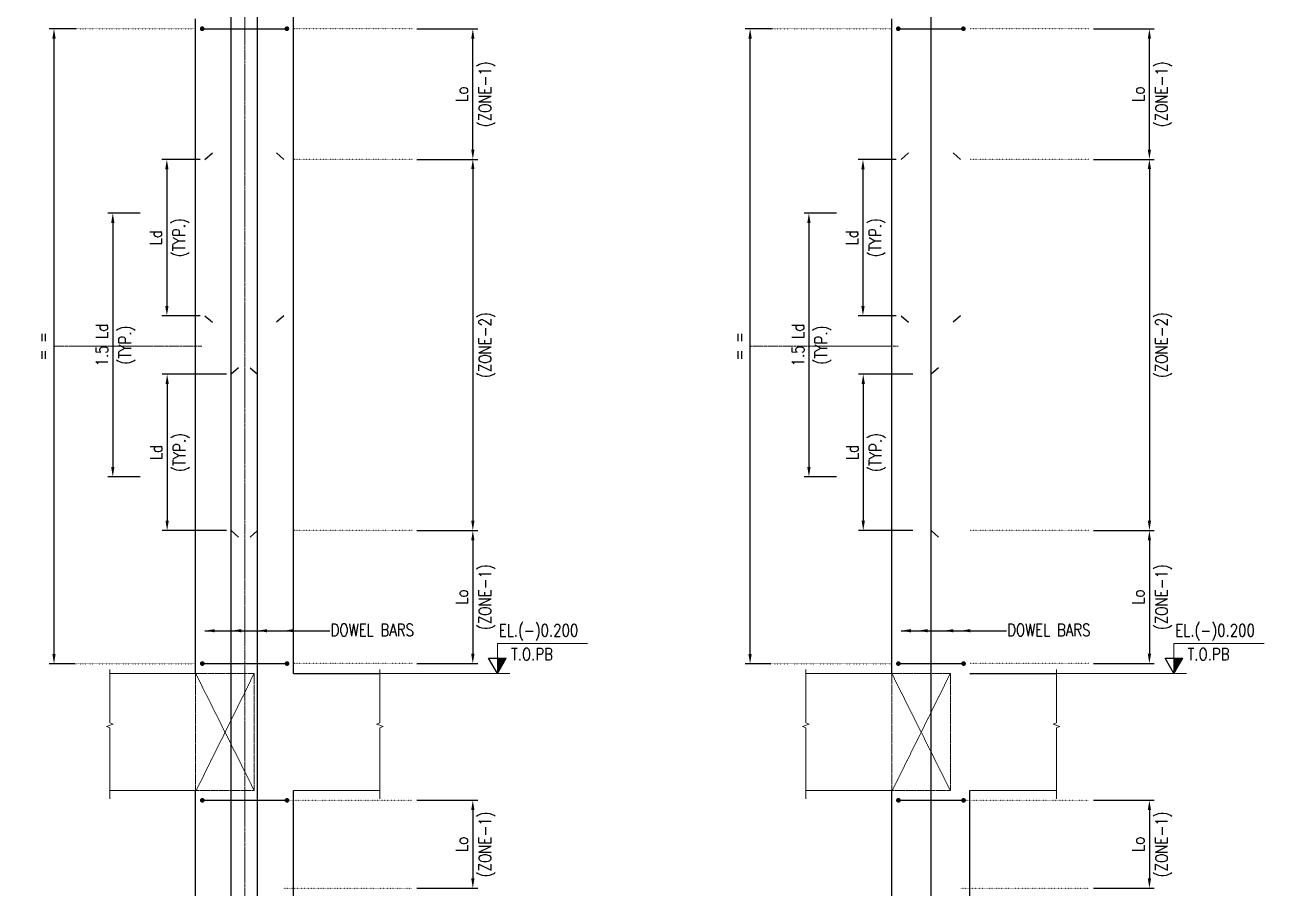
# Model space of a CAD drawing. Header units: millimetres. Extents: x -569190 to 711171, y 227905 to 729063.
# Drawn here: x 145087 to 151428, y 317601 to 322021 of the extents above; entities that cross this region are included whole.
import ezdxf
from ezdxf.enums import TextEntityAlignment as Align

# ---------------------------------------------------------------- set-up
doc = ezdxf.new("R2010")
doc.units = ezdxf.units.MM
doc.header["$LTSCALE"] = 15
for name, pattern in [('CENTER', [2, 1.25, -0.25, 0.25, -0.25]), ('DOT', [6.35, 0, -6.35]), ('HIDDEN', [0.375, 0.25, -0.125])]:
    doc.linetypes.add(name, pattern=pattern)
for name, color, linetype in [('2C', 1, 'Continuous'), ('S-ANNO-SYMB', 3, 'Continuous'), ('S-ANNO-TEXT-T250', 3, 'Continuous'), ('S-REIN-CON4', 4, 'Continuous')]:
    doc.layers.add(name, color=color, linetype=linetype)
for name, color, linetype, lineweight in [('S-ANNO-TEXT-T300', 3, 'Continuous', 30), ('S-BEAM-HID2', 1, 'HIDDEN', 20), ('S-GRID-LINE', 1, 'CENTER', 20), ('S-SEC-CON2', 1, 'Continuous', 20), ('S_DIM', 1, 'Continuous', 20)]:
    doc.layers.add(name, color=color, linetype=linetype, lineweight=lineweight)
doc.styles.add('Romans', font='romans.shx', dxfattribs={"width": 0.8})
doc.styles.add('T300-SCALE1', font='romans.shx', dxfattribs={"width": 0.8, "height": 3})
doc.dimstyles.new('SCALE-50', dxfattribs={"dimscale": 50, "dimtxt": 2.5, "dimasz": 2, "dimexe": 1, "dimexo": 1, "dimgap": 1, "dimtad": 1, "dimdec": 0, "dimzin": 1, "dimdsep": 46, "dimtxsty": 'Romans', "dimblk": 'OBLIQUE', "dimcen": -3, "dimdle": 1, "dimclrd": 256, "dimclre": 256, "dimclrt": 3, "dimadec": 0, "dimazin": 0, "dimtfac": 1, "dimtdec": 0, "dimtmove": 0, "dimatfit": 3, "dimfxl": 1, "dimtvp": 2, "dimtolj": 1, "dimtzin": 0, "dimarcsym": 2})

# ---------------------------------------------------------------- blocks, each defined once
blk = doc.blocks.new('*U56')
at = {"color": 1, "lineweight": 9}
for p, q in [((0, 736), (2217, 736)), ((0, 0), (0, 736)), ((-2886, 0), (306, 0))]:
    blk.add_line(p, q, dxfattribs=at)
for p, q in [((-217, 375), (217, 375)), ((0, 0), (-217, 375)), ((0, 0), (217, 375))]:
    blk.add_line(p, q)
blk.add_solid([(0, 0), (217, 375), (0, 375)])
at = {"layer": 'S-ANNO-TEXT-T300', "style": 'T300-SCALE1', "width": 0.8}
for tag, p in [('DRAWING_TITLE', (34, 1056)), ('SCALE_TEXT', (336, 471))]:
    blk.add_attdef(tag, text='', height=300, dxfattribs=at).set_placement(p, align=Align.MIDDLE_LEFT)
blk = doc.blocks.new('*D185')
at = {"layer": 'S_DIM', "lineweight": -2, "transparency": 16777216}
for p, q in [((148911.4, 322000.9), (148772.5, 322000.9)), ((148797.5, 318799.9), (148797.5, 321950.9)), ((148903.7, 318749.9), (148772.5, 318749.9))]:
    blk.add_line(p, q, dxfattribs=at)
at = {"layer": 'S_DIM', "transparency": 16777216}
for points in [[(148789.2, 321950.9), (148805.9, 321950.9), (148797.5, 322000.9)], [(148789.2, 318799.9), (148805.9, 318799.9), (148797.5, 318749.9)]]:
    blk.add_solid(points, dxfattribs=at)
at = {"layer": 'S_DIM', "color": 3, "transparency": 16777216, "insert": (148741.3, 320375.4), "char_height": 62.5, "attachment_point": 5, "rotation": 90, "style": 'Romans'}
blk.add_mtext('\\A1;= =', dxfattribs=at)
blk = doc.blocks.new('*U39')
at = {"const_width": 0.5}
blk.add_lwpolyline([(-0.25, 0.5, 1), (0.25, 0.5, 1)], format="xyb", close=True, dxfattribs=at)
blk = doc.blocks.new('*D181')
at = {"layer": 'S_DIM', "lineweight": -2, "transparency": 16777216}
for p, q in [((149629.7, 320231.9), (149351.4, 320231.9)), ((149376.4, 320181.9), (149376.4, 319481.9)), ((149629.7, 319431.9), (149351.4, 319431.9))]:
    blk.add_line(p, q, dxfattribs=at)
at = {"layer": 'S_DIM', "transparency": 16777216}
for points in [[(149368, 320181.9), (149384.7, 320181.9), (149376.4, 320231.9)], [(149368, 319481.9), (149384.7, 319481.9), (149376.4, 319431.9)]]:
    blk.add_solid(points, dxfattribs=at)
at = {"layer": 'S_DIM', "color": 3, "transparency": 16777216, "char_height": 62.5, "width": 40.181, "attachment_point": 5, "rotation": 90, "style": 'Romans'}
for s, insert in [('\\A1;(TYP.)', (149449, 319831.9)), ('\\A1;Ld', (149320.1, 319831.9))]:
    blk.add_mtext(s, dxfattribs=dict(at, insert=insert))
blk = doc.blocks.new('*D182')
at = {"layer": 'S_DIM', "lineweight": -2, "transparency": 16777216}
for p, q in [((149545, 321331.9), (149349.9, 321331.9)), ((149374.9, 321281.9), (149374.9, 320581.9)), ((149545, 320531.9), (149349.9, 320531.9))]:
    blk.add_line(p, q, dxfattribs=at)
at = {"layer": 'S_DIM', "transparency": 16777216}
for points in [[(149366.6, 321281.9), (149383.3, 321281.9), (149374.9, 321331.9)], [(149366.6, 320581.9), (149383.3, 320581.9), (149374.9, 320531.9)]]:
    blk.add_solid(points, dxfattribs=at)
at = {"layer": 'S_DIM', "color": 3, "transparency": 16777216, "char_height": 62.5, "attachment_point": 5, "rotation": 90, "style": 'Romans'}
for s, insert in [('\\A1;(TYP.)', (149447.6, 320931.9)), ('\\A1;Ld', (149318.7, 320931.9))]:
    blk.add_mtext(s, dxfattribs=dict(at, insert=insert))
blk = doc.blocks.new('*D183')
at = {"layer": 'S_DIM', "lineweight": -2, "transparency": 16777216}
for p, q in [((149238.9, 321056.9), (149073.5, 321056.9)), ((149098.5, 321006.9), (149098.5, 319756.9)), ((149238.9, 319706.9), (149073.5, 319706.9))]:
    blk.add_line(p, q, dxfattribs=at)
at = {"layer": 'S_DIM', "transparency": 16777216}
for points in [[(149090.2, 321006.9), (149106.8, 321006.9), (149098.5, 321056.9)], [(149090.2, 319756.9), (149106.8, 319756.9), (149098.5, 319706.9)]]:
    blk.add_solid(points, dxfattribs=at)
at = {"layer": 'S_DIM', "color": 3, "transparency": 16777216, "char_height": 62.5, "attachment_point": 5, "rotation": 90, "style": 'Romans'}
for s, insert in [('\\A1;1.5 Ld', (149042.2, 320381.9)), ('\\A1;(TYP.)', (149171.1, 320381.9))]:
    blk.add_mtext(s, dxfattribs=dict(at, insert=insert))
blk = doc.blocks.new('*D176')
at = {"layer": 'S_DIM', "lineweight": -2, "transparency": 16777216}
for p, q in [((150554, 321332.1), (150865.3, 321332.1)), ((150840.3, 321282.1), (150840.3, 319481.9)), ((150554, 319431.9), (150865.3, 319431.9))]:
    blk.add_line(p, q, dxfattribs=at)
at = {"layer": 'S_DIM', "transparency": 16777216}
for points in [[(150832, 321282.1), (150848.6, 321282.1), (150840.3, 321332.1)], [(150832, 319481.9), (150848.6, 319481.9), (150840.3, 319431.9)]]:
    blk.add_solid(points, dxfattribs=at)
at = {"layer": 'S_DIM', "color": 3, "transparency": 16777216, "char_height": 62.5, "attachment_point": 5, "rotation": 90, "style": 'Romans'}
for s, insert in [('\\A1;(ZONE-2)', (150912.9, 320382)), ('\\A1;', (150784, 320382))]:
    blk.add_mtext(s, dxfattribs=dict(at, insert=insert))
blk = doc.blocks.new('*D177')
at = {"layer": 'S_DIM', "lineweight": -2, "transparency": 16777216}
for p, q in [((150554, 318050.9), (150865.3, 318050.9)), ((150840.3, 318000.9), (150840.3, 317650.9)), ((150554, 317600.9), (150865.3, 317600.9))]:
    blk.add_line(p, q, dxfattribs=at)
at = {"layer": 'S_DIM', "transparency": 16777216}
for points in [[(150832, 318000.9), (150848.6, 318000.9), (150840.3, 318050.9)], [(150832, 317650.9), (150848.6, 317650.9), (150840.3, 317600.9)]]:
    blk.add_solid(points, dxfattribs=at)
at = {"layer": 'S_DIM', "color": 3, "transparency": 16777216, "char_height": 62.5, "attachment_point": 5, "rotation": 90, "style": 'Romans'}
for s, insert in [('\\A1;(ZONE-1)', (150912.9, 317825.9)), ('\\A1;Lo', (150784, 317825.9))]:
    blk.add_mtext(s, dxfattribs=dict(at, insert=insert))
blk = doc.blocks.new('*D178')
at = {"layer": 'S_DIM', "lineweight": -2, "transparency": 16777216}
for p, q in [((150554, 319431.9), (150865.3, 319431.9)), ((150840.3, 319381.9), (150840.3, 318800.9)), ((150554, 318750.9), (150865.3, 318750.9))]:
    blk.add_line(p, q, dxfattribs=at)
at = {"layer": 'S_DIM', "transparency": 16777216}
for points in [[(150832, 319381.9), (150848.6, 319381.9), (150840.3, 319431.9)], [(150832, 318800.9), (150848.6, 318800.9), (150840.3, 318750.9)]]:
    blk.add_solid(points, dxfattribs=at)
at = {"layer": 'S_DIM', "color": 3, "transparency": 16777216, "char_height": 62.5, "attachment_point": 5, "rotation": 90, "style": 'Romans'}
for s, insert in [('\\A1;(ZONE-1)', (150912.9, 319091.4)), ('\\A1;Lo', (150784, 319091.4))]:
    blk.add_mtext(s, dxfattribs=dict(at, insert=insert))
blk = doc.blocks.new('*D179')
at = {"layer": 'S_DIM', "lineweight": -2, "transparency": 16777216}
for p, q in [((150554, 321999.9), (150865.3, 321999.9)), ((150840.3, 321382.1), (150840.3, 321949.9)), ((150554, 321332.1), (150865.3, 321332.1))]:
    blk.add_line(p, q, dxfattribs=at)
at = {"layer": 'S_DIM', "transparency": 16777216}
for points in [[(150832, 321949.9), (150848.6, 321949.9), (150840.3, 321999.9)], [(150832, 321382.1), (150848.6, 321382.1), (150840.3, 321332.1)]]:
    blk.add_solid(points, dxfattribs=at)
at = {"layer": 'S_DIM', "color": 3, "transparency": 16777216, "char_height": 62.5, "attachment_point": 5, "rotation": 90, "style": 'Romans'}
for s, insert in [('\\A1;(ZONE-1)', (150912.9, 321666)), ('\\A1;Lo', (150784, 321666))]:
    blk.add_mtext(s, dxfattribs=dict(at, insert=insert))
blk = doc.blocks.new('*D173')
at = {"layer": 'S_DIM', "lineweight": -2, "transparency": 16777216}
for p, q in [((145350.3, 322000.9), (145211.4, 322000.9)), ((145236.4, 318799.9), (145236.4, 321950.9)), ((145342.6, 318749.9), (145211.4, 318749.9))]:
    blk.add_line(p, q, dxfattribs=at)
at = {"layer": 'S_DIM', "transparency": 16777216}
for points in [[(145228, 321950.9), (145244.7, 321950.9), (145236.4, 322000.9)], [(145228, 318799.9), (145244.7, 318799.9), (145236.4, 318749.9)]]:
    blk.add_solid(points, dxfattribs=at)
at = {"layer": 'S_DIM', "color": 3, "transparency": 16777216, "insert": (145180.1, 320375.4), "char_height": 62.5, "attachment_point": 5, "rotation": 90, "style": 'Romans'}
blk.add_mtext('\\A1;= =', dxfattribs=at)
blk = doc.blocks.new('*D169')
at = {"layer": 'S_DIM', "lineweight": -2, "transparency": 16777216}
for p, q in [((146118.5, 320231.9), (145790.2, 320231.9)), ((145815.2, 320181.9), (145815.2, 319481.9)), ((146118.5, 319431.9), (145790.2, 319431.9))]:
    blk.add_line(p, q, dxfattribs=at)
at = {"layer": 'S_DIM', "transparency": 16777216}
for points in [[(145806.9, 320181.9), (145823.5, 320181.9), (145815.2, 320231.9)], [(145806.9, 319481.9), (145823.5, 319481.9), (145815.2, 319431.9)]]:
    blk.add_solid(points, dxfattribs=at)
at = {"layer": 'S_DIM', "color": 3, "transparency": 16777216, "char_height": 62.5, "width": 40.181, "attachment_point": 5, "rotation": 90, "style": 'Romans'}
for s, insert in [('\\A1;(TYP.)', (145887.8, 319831.9)), ('\\A1;Ld', (145758.9, 319831.9))]:
    blk.add_mtext(s, dxfattribs=dict(at, insert=insert))
blk = doc.blocks.new('*D170')
at = {"layer": 'S_DIM', "lineweight": -2, "transparency": 16777216}
for p, q in [((145983.8, 321331.9), (145788.8, 321331.9)), ((145813.8, 321281.9), (145813.8, 320581.9)), ((145983.8, 320531.9), (145788.8, 320531.9))]:
    blk.add_line(p, q, dxfattribs=at)
at = {"layer": 'S_DIM', "transparency": 16777216}
for points in [[(145805.4, 321281.9), (145822.1, 321281.9), (145813.8, 321331.9)], [(145805.4, 320581.9), (145822.1, 320581.9), (145813.8, 320531.9)]]:
    blk.add_solid(points, dxfattribs=at)
at = {"layer": 'S_DIM', "color": 3, "transparency": 16777216, "char_height": 62.5, "attachment_point": 5, "rotation": 90, "style": 'Romans'}
for s, insert in [('\\A1;(TYP.)', (145886.4, 320931.9)), ('\\A1;Ld', (145757.5, 320931.9))]:
    blk.add_mtext(s, dxfattribs=dict(at, insert=insert))
blk = doc.blocks.new('*D171')
at = {"layer": 'S_DIM', "lineweight": -2, "transparency": 16777216}
for p, q in [((145677.8, 321056.9), (145512.3, 321056.9)), ((145537.3, 321006.9), (145537.3, 319756.9)), ((145677.8, 319706.9), (145512.3, 319706.9))]:
    blk.add_line(p, q, dxfattribs=at)
at = {"layer": 'S_DIM', "transparency": 16777216}
for points in [[(145529, 321006.9), (145545.6, 321006.9), (145537.3, 321056.9)], [(145529, 319756.9), (145545.6, 319756.9), (145537.3, 319706.9)]]:
    blk.add_solid(points, dxfattribs=at)
at = {"layer": 'S_DIM', "color": 3, "transparency": 16777216, "char_height": 62.5, "attachment_point": 5, "rotation": 90, "style": 'Romans'}
for s, insert in [('\\A1;1.5 Ld', (145481.1, 320381.9)), ('\\A1;(TYP.)', (145609.9, 320381.9))]:
    blk.add_mtext(s, dxfattribs=dict(at, insert=insert))
blk = doc.blocks.new('*D160')
at = {"layer": 'S_DIM', "lineweight": -2, "transparency": 16777216}
for p, q in [((147092.9, 321332.1), (147404.1, 321332.1)), ((147379.1, 321282.1), (147379.1, 319481.9)), ((147092.9, 319431.9), (147404.1, 319431.9))]:
    blk.add_line(p, q, dxfattribs=at)
at = {"layer": 'S_DIM', "transparency": 16777216}
for points in [[(147370.8, 321282.1), (147387.4, 321282.1), (147379.1, 321332.1)], [(147370.8, 319481.9), (147387.4, 319481.9), (147379.1, 319431.9)]]:
    blk.add_solid(points, dxfattribs=at)
at = {"layer": 'S_DIM', "color": 3, "transparency": 16777216, "char_height": 62.5, "attachment_point": 5, "rotation": 90, "style": 'Romans'}
for s, insert in [('\\A1;(ZONE-2)', (147451.7, 320382)), ('\\A1;', (147322.9, 320382))]:
    blk.add_mtext(s, dxfattribs=dict(at, insert=insert))
blk = doc.blocks.new('*D161')
at = {"layer": 'S_DIM', "lineweight": -2, "transparency": 16777216}
for p, q in [((147092.9, 318050.9), (147404.1, 318050.9)), ((147379.1, 318000.9), (147379.1, 317650.9)), ((147092.9, 317600.9), (147404.1, 317600.9))]:
    blk.add_line(p, q, dxfattribs=at)
at = {"layer": 'S_DIM', "transparency": 16777216}
for points in [[(147370.8, 318000.9), (147387.4, 318000.9), (147379.1, 318050.9)], [(147370.8, 317650.9), (147387.4, 317650.9), (147379.1, 317600.9)]]:
    blk.add_solid(points, dxfattribs=at)
at = {"layer": 'S_DIM', "color": 3, "transparency": 16777216, "char_height": 62.5, "attachment_point": 5, "rotation": 90, "style": 'Romans'}
for s, insert in [('\\A1;(ZONE-1)', (147451.7, 317825.9)), ('\\A1;Lo', (147322.9, 317825.9))]:
    blk.add_mtext(s, dxfattribs=dict(at, insert=insert))
blk = doc.blocks.new('*D162')
at = {"layer": 'S_DIM', "lineweight": -2, "transparency": 16777216}
for p, q in [((147092.9, 319431.9), (147404.1, 319431.9)), ((147379.1, 319381.9), (147379.1, 318800.9)), ((147092.9, 318750.9), (147404.1, 318750.9))]:
    blk.add_line(p, q, dxfattribs=at)
at = {"layer": 'S_DIM', "transparency": 16777216}
for points in [[(147370.8, 319381.9), (147387.4, 319381.9), (147379.1, 319431.9)], [(147370.8, 318800.9), (147387.4, 318800.9), (147379.1, 318750.9)]]:
    blk.add_solid(points, dxfattribs=at)
at = {"layer": 'S_DIM', "color": 3, "transparency": 16777216, "char_height": 62.5, "attachment_point": 5, "rotation": 90, "style": 'Romans'}
for s, insert in [('\\A1;(ZONE-1)', (147451.7, 319091.4)), ('\\A1;Lo', (147322.9, 319091.4))]:
    blk.add_mtext(s, dxfattribs=dict(at, insert=insert))
blk = doc.blocks.new('*D163')
at = {"layer": 'S_DIM', "lineweight": -2, "transparency": 16777216}
for p, q in [((147092.9, 321999.9), (147404.1, 321999.9)), ((147379.1, 321382.1), (147379.1, 321949.9)), ((147092.9, 321332.1), (147404.1, 321332.1))]:
    blk.add_line(p, q, dxfattribs=at)
at = {"layer": 'S_DIM', "transparency": 16777216}
for points in [[(147370.8, 321949.9), (147387.4, 321949.9), (147379.1, 321999.9)], [(147370.8, 321382.1), (147387.4, 321382.1), (147379.1, 321332.1)]]:
    blk.add_solid(points, dxfattribs=at)
at = {"layer": 'S_DIM', "color": 3, "transparency": 16777216, "char_height": 62.5, "attachment_point": 5, "rotation": 90, "style": 'Romans'}
for s, insert in [('\\A1;(ZONE-1)', (147451.7, 321666)), ('\\A1;Lo', (147322.9, 321666))]:
    blk.add_mtext(s, dxfattribs=dict(at, insert=insert))

msp = doc.modelspace()

# ---------------------------------------------------------------- linework, layer by layer
at = {"layer": '2C'}
for p, q in [((146460.8, 318700.9), (146460.8, 325300.9, 0)), ((145960.8, 318700.9, 0), (145960.8, 322050.9, 0)), ((149522, 318700.9, 0), (149522, 322050.9, 0)), ((146460.8, 318700.9), (146903.2, 318700.9)), ((149922, 318700.9), (150364.4, 318700.9)), ((145960.8, 315300.9, 0), (145960.8, 318100.9, 0)), ((146460.8, 315300.9, 0), (146460.8, 318100.9, 0)), ((149522, 315300.9, 0), (149522, 318100.9, 0)), ((149922, 315300.9, 0), (149922, 318100.9, 0))]:
    msp.add_line(p, q, dxfattribs=at)
at = {"layer": '2C', "linetype": 'DOT', "ltscale": 0.01}
for p, q in [((145337.3, 322000.9, 1.3), (145960.8, 322000.9, 0)), ((147067.9, 321999.9, 1.1), (146460.8, 321999.9, 1.1)), ((148898.5, 322000.9, 1.3), (149522, 322000.9, 0)), ((150529, 321999.9, 1.1), (149922, 321999.9, 1.1)), ((147067.9, 321332.1, 1.1), (146460.8, 321332.1, 1.1)), ((150529, 321332.1, 1.1), (149922, 321332.1, 1.1)), ((147067.9, 319431.9, 1.1), (146460.8, 319431.9, 1.1)), ((150529, 319431.9, 1.1), (149922, 319431.9, 1.1)), ((145337.3, 318749.9, 1.3), (145960.8, 318749.9, 0)), ((147067.9, 318750.9, 1.1), (146460.8, 318750.9, 1.1)), ((148898.5, 318749.9, 1.3), (149522, 318749.9, 0)), ((150529, 318750.9, 1.1), (149922, 318750.9, 1.1)), ((146397.5, 318050.9, -0.2), (147067.9, 318050.9)), ((149858.7, 318050.9, -0.2), (150529, 318050.9)), ((146412.8, 317600.9, 0.8), (147067.9, 317600.9)), ((149874, 317600.9, 0.8), (150529, 317600.9))]:
    msp.add_line(p, q, dxfattribs=at)
at = {"layer": 'S-BEAM-HID2'}
for p, q in [((146260.8, 318700.9), (145960.8, 318700.9)), ((145960.8, 318100.9, 0), (145960.8, 318700.9, 0)), ((145960.8, 318700.9), (146260.8, 318100.9)), ((146260.8, 318700.9), (145963.7, 318100.9)), ((146260.8, 318100.9), (146260.8, 318700.9)), ((149822, 318700.9), (149522, 318700.9)), ((149522, 318100.9, 0), (149522, 318700.9, 0)), ((149522, 318700.9), (149822, 318100.9)), ((149822, 318700.9), (149524.9, 318100.9)), ((149822, 318100.9), (149822, 318700.9)), ((145960.8, 318100.9), (146260.8, 318100.9)), ((149522, 318100.9), (149822, 318100.9))]:
    msp.add_line(p, q, dxfattribs=at)
at = {"layer": 'S-GRID-LINE', "color": 8, "ltscale": 0.5}
for p, q in [((146212.3, 314521, 0), (146212.3, 326689.5, 0)), ((149723.5, 323106.5, 0), (149723.5, 317715.4, 0)), ((145236.4, 320375.4, 0), (145993.1, 320375.4, 0)), ((148797.5, 320375.4, 0), (149554.3, 320375.4, 0))]:
    msp.add_line(p, q, dxfattribs=at)
at = {"layer": 'S-REIN-CON4', "color": 4}
for p, q in [((146143.5, 314831.5, 1.1), (146143.5, 326257.2, 1.1)), ((146276.7, 314831.5, 1.1), (146276.7, 326257.2, 1.1)), ((149723.5, 314831.5, 2.3), (149723.5, 322657.2, 2.3)), ((145994.4, 322000.9, -0.9), (146432.3, 322000.9, -2)), ((149555.5, 322000.9, -0.9), (149893.4, 322000.9, -2)), ((146008.8, 321331.9, 1.6), (146046.4, 321364.9, 1.6)), ((146412.8, 321332.1, 0.3), (146375.3, 321365.1, 0.3)), ((149570, 321331.9, 1.6), (149607.5, 321364.9, 1.6)), ((149874, 321332.1, 0.3), (149836.5, 321365.1, 0.3)), ((146008.8, 320531.9, 1.6), (146046.4, 320498.9, 1.6)), ((146412.8, 320531.9, 1.6), (146375.3, 320498.9, 1.6)), ((149570, 320531.9, 1.6), (149607.5, 320498.9, 1.6)), ((149874, 320531.9, 1.6), (149836.5, 320498.9, 1.6)), ((146181, 320264.9, 1.1), (146143.5, 320231.9, 1.1)), ((146239.2, 320264.9, 1), (146276.7, 320231.9, 1)), ((149761, 320264.9, 2.3), (149723.5, 320231.9, 2.3)), ((146181, 319398.9, 1.1), (146143.5, 319431.9, 1.1)), ((146239.2, 319398.9, 1), (146276.7, 319431.9, 1)), ((149761, 319398.9, 2.3), (149723.5, 319431.9, 2.3)), ((145995, 318750.9, -0.9), (146432.9, 318750.9, -2)), ((149556.2, 318750.9, -0.9), (149894.1, 318750.9, -2)), ((145995, 318050.9, -0.9), (146432.9, 318050.9, -2)), ((149556.2, 318050.9, -0.9), (149894.1, 318050.9, -2))]:
    msp.add_line(p, q, dxfattribs=at)
at = {"layer": 'S-REIN-CON4', "color": 4, "extrusion": (1, -6.45303e-11, 0)}
for points in [[(326275.5, 0), (314854.8, 1.1)], [(322675.5, 0), (314854.8, 1.1)]]:
    msp.add_lwpolyline(points, dxfattribs=at)
at = {"layer": 'S-REIN-CON4', "color": 4, "extrusion": (-1, -6.45303e-11, 0)}
for points in [[(-326245.2, 0), (-314854.8, 1.1)], [(-322645.2, -1.1), (-314854.8, 0)]]:
    msp.add_lwpolyline(points, dxfattribs=at)
at = {"layer": 'S-SEC-CON2'}
for p, q in [((145963.7, 318700.9, 0), (145521.3, 318700.9)), ((146460.8, 318700.9, 0), (146903.2, 318700.9)), ((149524.9, 318700.9, 0), (149082.5, 318700.9)), ((149922, 318700.9, 0), (150364.4, 318700.9)), ((145963.7, 318100.9), (145521.3, 318100.9)), ((146460.8, 318100.9), (146903.2, 318100.9)), ((149524.9, 318100.9), (149082.5, 318100.9)), ((149922, 318100.9), (150364.4, 318100.9))]:
    msp.add_line(p, q, dxfattribs=at)
for points in [[(145521.3, 318059), (145521.3, 318421.9), (145504.2, 318428.2), (145538.5, 318440.7), (145521.3, 318446.9), (145521.3, 318720.9)], [(146903.2, 318059), (146903.2, 318421.9), (146920.4, 318428.2), (146886.1, 318440.7), (146903.2, 318446.9), (146903.2, 318720.9)], [(149082.5, 318059), (149082.5, 318421.9), (149065.3, 318428.2), (149099.7, 318440.7), (149082.5, 318446.9), (149082.5, 318720.9)], [(150364.4, 318059), (150364.4, 318421.9), (150381.6, 318428.2), (150347.2, 318440.7), (150364.4, 318446.9), (150364.4, 318720.9)]]:
    msp.add_lwpolyline(points, dxfattribs=at)

# ---------------------------------------------------------------- block references
at = {"layer": 'S-ANNO-SYMB', "xscale": 0.2083333333333333, "yscale": 0.2083333333333333, "zscale": 0.2083333333333333}
for p in [(147504.5, 318700.9, 0), (150965.7, 318700.9, 0)]:
    msp.add_blockref('*U56', p, dxfattribs=at).add_auto_attribs({'SCALE_TEXT': 'T.O.PB', 'DRAWING_TITLE': 'EL.(-)0.200'})
at = {"layer": 'S-REIN-CON4', "color": 4, "yscale": 24, "zscale": 24, "rotation": 180}
for p, xscale in [((145994.4, 322012.9, -1.5), -24), ((146427.8, 322012.9, -1.5), 24), ((149555.6, 322012.9, -1.5), -24), ((149888.9, 322012.9, -1.5), 24), ((145995.1, 318762.9, -1.5), -24), ((146428.4, 318762.9, -1.5), 24), ((149556.2, 318762.9, -1.5), -24), ((149889.6, 318762.9, -1.5), 24), ((145995.1, 318062.9, -1.5), -24), ((146428.4, 318062.9, -1.5), 24), ((149556.2, 318062.9, -1.5), -24), ((149889.6, 318062.9, -1.5), 24)]:
    msp.add_blockref('*U39', p, dxfattribs=dict(at, xscale=xscale))

# ---------------------------------------------------------------- texts
at = {"layer": 'S-ANNO-TEXT-T250', "style": 'Romans', "width": 0.8}
for p in [(146651.4, 318891.9), (150112.5, 318891.9)]:
    msp.add_text('DOWEL BARS', height=62.5, dxfattribs=at).set_placement(p)

# ---------------------------------------------------------------- dimensions: what is measured, and where the dimension line sits
at = {"layer": 'S_DIM'}
for base, p1, p2, angle, text, picture, middle in [((145236.4, 322000.9, 0), (145367.6, 318749.9, 1.1), (145375.3, 322000.9, 1.2), 90, '= =', '*D173', (145180.1, 320375.4, 0)), ((147379.1, 321999.9, 0.6), (147067.9, 321332.1, 1.1), (147067.9, 321999.9, 1.1), 270, 'Lo\\X(ZONE-1)', '*D163', (147379.1, 321666, 0.6)), ((148797.5, 322000.9, 0), (148928.7, 318749.9, 1.1), (148936.4, 322000.9, 1.2), 90, '= =', '*D185', (148741.3, 320375.4, 0)), ((150840.3, 321999.9, 0.6), (150529, 321332.1, 1.1), (150529, 321999.9, 1.1), 270, 'Lo\\X(ZONE-1)', '*D179', (150840.3, 321666, 0.6)), ((145813.8, 320531.9, 1.6), (146008.8, 321331.9, 1.6), (146008.8, 320531.9, 0.4), 90, 'Ld\\X(TYP.)', '*D170', (145813.8, 320931.9, 1.6)), ((147379.1, 319431.9, 1.1), (147067.9, 321332.1, 1.1), (147067.9, 319431.9, 1.1), 90, '\\X(ZONE-2)', '*D160', (147379.1, 320382, 1.1)), ((149374.9, 320531.9, 1.6), (149570, 321331.9, 1.6), (149570, 320531.9, 0.4), 90, 'Ld\\X(TYP.)', '*D182', (149374.9, 320931.9, 1.6)), ((150840.3, 319431.9, 1.1), (150529, 321332.1, 1.1), (150529, 319431.9, 1.1), 90, '\\X(ZONE-2)', '*D176', (150840.3, 320382, 1.1)), ((145537.3, 319706.9, 1.6), (145702.8, 321056.9, 1.6), (145702.8, 319706.9, 1.6), 90, '1.5 Ld\\X(TYP.)', '*D171', (145537.3, 320381.9, 1.6)), ((149098.5, 319706.9, 1.6), (149263.9, 321056.9, 1.6), (149263.9, 319706.9, 1.6), 90, '1.5 Ld\\X(TYP.)', '*D183', (149098.5, 320381.9, 1.6)), ((145815.2, 319431.9, 0.6), (146143.5, 320231.9, 1.1), (146143.5, 319431.9, 1.1), 90, 'Ld\\X(TYP.)', '*D169', (145815.2, 319831.9, 0.6)), ((149376.4, 319431.9, 0.6), (149654.7, 320231.9, 1.1), (149654.7, 319431.9, 1.1), 90, 'Ld\\X(TYP.)', '*D181', (149376.4, 319831.9, 0.6)), ((147379.1, 318750.9, -0.5), (147067.9, 319431.9, 1.1), (147067.9, 318750.9), 90, 'Lo\\X(ZONE-1)', '*D162', (147379.1, 319091.4, -0.5)), ((150840.3, 318750.9, -0.5), (150529, 319431.9, 1.1), (150529, 318750.9), 90, 'Lo\\X(ZONE-1)', '*D178', (150840.3, 319091.4, -0.5)), ((147379.1, 317600.9), (147067.9, 318050.9), (147067.9, 317600.9), 90, 'Lo\\X(ZONE-1)', '*D161', (147379.1, 317825.9)), ((150840.3, 317600.9), (150529, 318050.9), (150529, 317600.9), 90, 'Lo\\X(ZONE-1)', '*D177', (150840.3, 317825.9))]:
    dim = msp.add_linear_dim(base=base, p1=p1, p2=p2, angle=angle, text=text, dimstyle='SCALE-50', override={"dimscale": 25, "dimsah": 1}, dxfattribs=at)
    dim.commit()
    dim.dimension.update_dxf_attribs({"geometry": picture, "text_midpoint": middle})

# ---------------------------------------------------------------- leaders
for points in [[(146008.8, 318919.1, 0.9), (146613.1, 318919.1, 0.9)], [(146144.9, 318919.1, 1.3), (146647.9, 318919.1, 1.3)], [(146276.7, 318919.1, 0.9), (146613.1, 318919.1, 0.9)], [(146412.8, 318919.1, 0.9), (146613.1, 318919.1, 0.9)], [(149570, 318919.1, 0.9), (150074.3, 318919.1, 0.9)], [(149656.1, 318919.1, 1.3), (150109, 318919.1, 1.3)], [(149787.9, 318919.1, 0.9), (150074.3, 318919.1, 0.9)], [(149874, 318919.1, 0.9), (150074.3, 318919.1, 0.9)]]:
    msp.add_leader(points, dimstyle='SCALE-50', override={"dimscale": 25}, dxfattribs=at)

doc.saveas('drawing.dxf')
